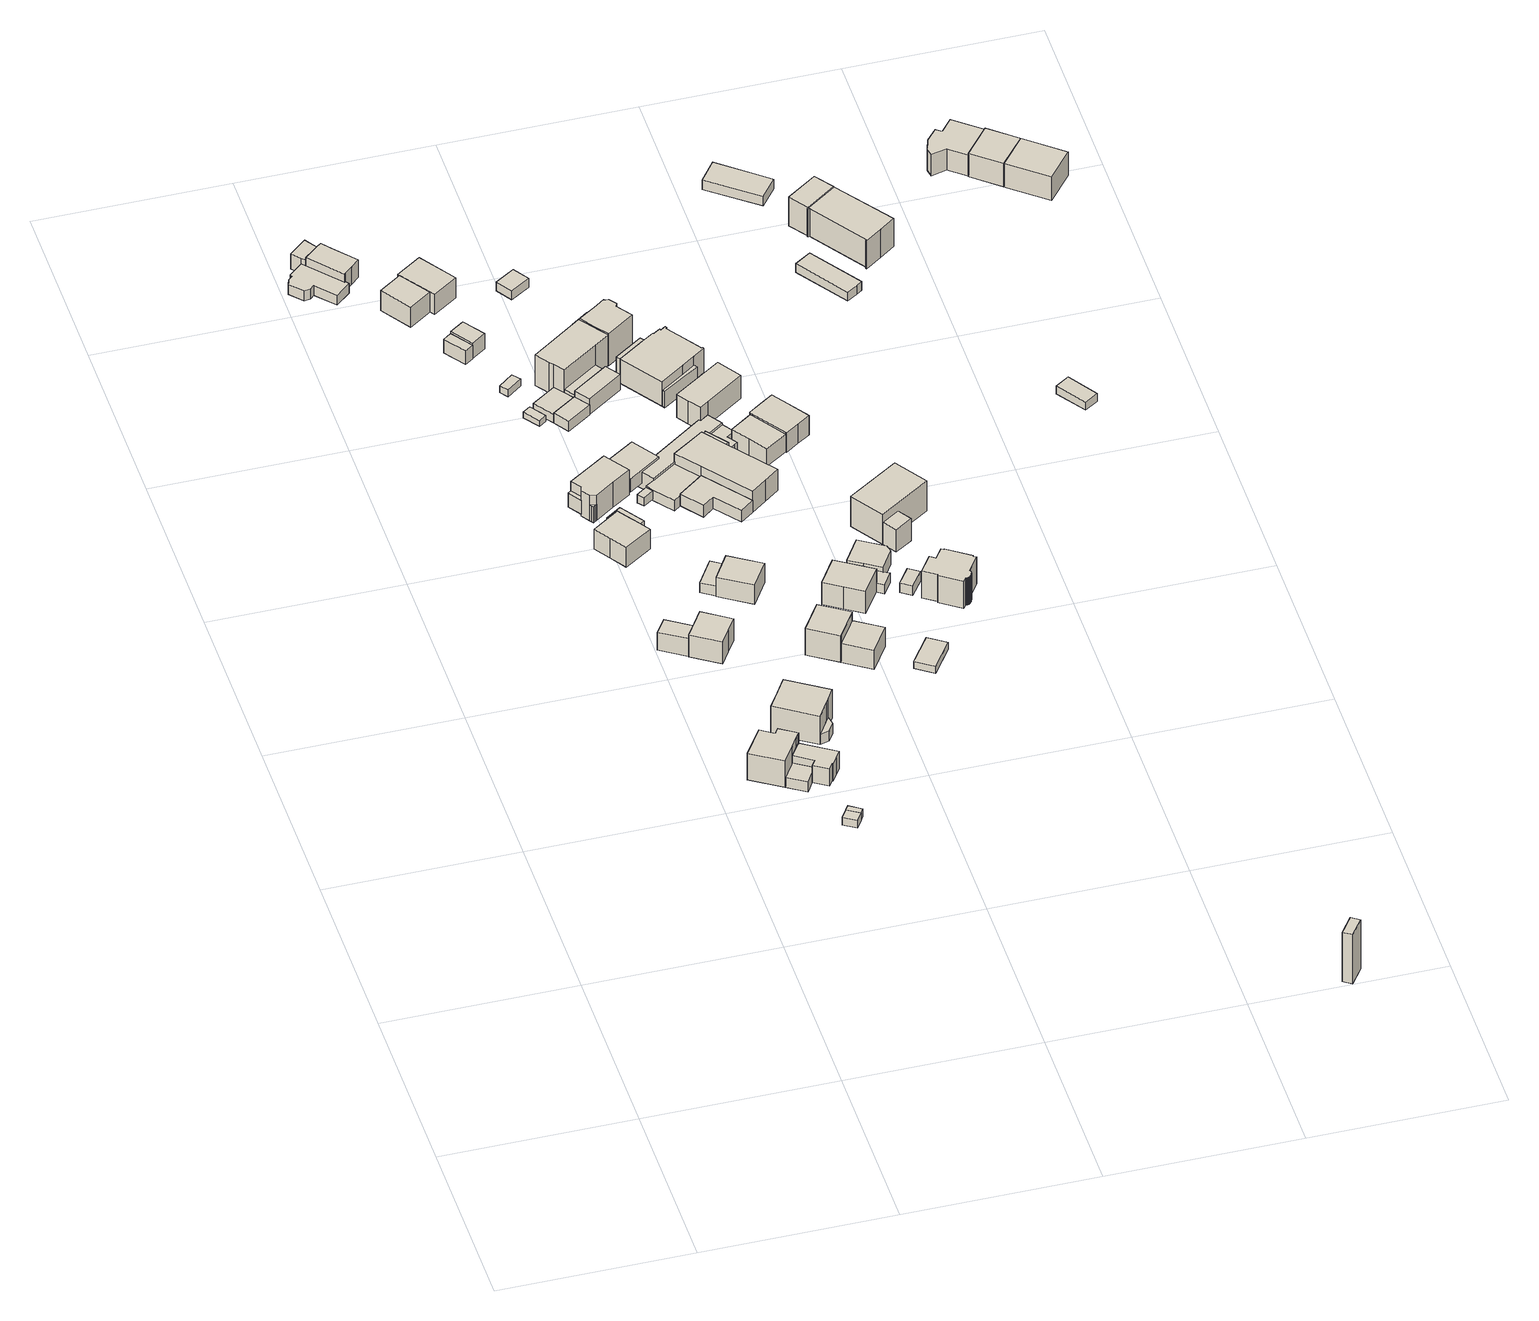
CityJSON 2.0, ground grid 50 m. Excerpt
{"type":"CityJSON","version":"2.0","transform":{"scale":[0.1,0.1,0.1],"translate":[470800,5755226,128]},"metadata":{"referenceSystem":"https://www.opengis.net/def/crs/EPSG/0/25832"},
"CityObjects":{
"building1":{"type":"Building","attributes":{"Gemeindeschluessel":"05711000","BezugspunktDach":"2000","function":"31001_1010","measuredHeight":3.08},"address":[{"country":"Germany","locality":"Bielefeld","thoroughfareNumber":"138","thoroughfareName":"Paderborner Straße"}],"geometry":[{"type":"Solid","lod":"1","boundaries":[[[[0,1,2,3,4,5,6,7,8,9,10,11]],[[12,13,14,15,16,17,18,19,20,21,22,23]],[[12,23,11,10]],[[13,12,10,9]],[[14,13,9,8]],[[15,14,8,7]],[[16,15,7,6]],[[17,16,6,5]],[[18,17,5,4]],[[19,18,4,3]],[[20,19,3,2]],[[21,20,2,1]],[[22,21,1,0]],[[23,22,0,11]]]]}]},
"building2":{"type":"Building","attributes":{"Gemeindeschluessel":"05711000","function":"31001_1010"},"address":[{"country":"Germany","locality":"Bielefeld","thoroughfareNumber":"160","thoroughfareName":"Paderborner Straße"}],"children":["building2-1","building2-2","building2-3"]},
"building2-1":{"type":"BuildingPart","attributes":{"BezugspunktDach":"2000","measuredHeight":11.49},"parents":["building2"],"geometry":[{"type":"Solid","lod":"1","boundaries":[[[[24,25,26,27,28,29,30,31,32]],[[33,34,35,36,37,38,39,40,41]],[[33,41,32,31]],[[34,33,31,30]],[[35,34,30,29]],[[36,35,29,28]],[[37,36,28,27]],[[38,37,27,26]],[[39,38,26,25]],[[40,39,25,24]],[[41,40,24,32]]]]}]},
"building2-2":{"type":"BuildingPart","attributes":{"BezugspunktDach":"2000","measuredHeight":3.08},"parents":["building2"],"geometry":[{"type":"Solid","lod":"1","boundaries":[[[[42,43,44,45,46]],[[47,48,39,38,49]],[[47,49,46,45]],[[48,47,45,44]],[[39,48,44,43]],[[38,39,43,42]],[[49,38,42,46]]]]}]},
"building2-3":{"type":"BuildingPart","attributes":{"BezugspunktDach":"2000","measuredHeight":6.74},"address":[{"country":"Germany","locality":"Bielefeld","thoroughfareNumber":"160","thoroughfareName":"Paderborner Straße"}],"parents":["building2"],"geometry":[{"type":"Solid","lod":"1","boundaries":[[[[50,51,52,53,54,55,56,57,58,59]],[[60,61,62,47,49,38,63,36,64,65]],[[60,65,59,58]],[[61,60,58,57]],[[62,61,57,56]],[[47,62,56,55]],[[49,47,55,54]],[[38,49,54,53]],[[63,38,53,52]],[[36,63,52,51]],[[64,36,51,50]],[[65,64,50,59]]]]}]},
"building3":{"type":"Building","attributes":{"Gemeindeschluessel":"05711000","BezugspunktDach":"2000","function":"31001_9998","measuredHeight":7.18},"address":[{"country":"Germany","locality":"Bielefeld","thoroughfareNumber":"156","thoroughfareName":"Paderborner Straße"}],"geometry":[{"type":"Solid","lod":"1","boundaries":[[[[66,67,68,69]],[[70,71,72,73]],[[70,73,69,68]],[[71,70,68,67]],[[72,71,67,66]],[[73,72,66,69]]]]}]},
"building4":{"type":"Building","attributes":{"Gemeindeschluessel":"05711000","function":"31001_1010"},"address":[{"country":"Germany","locality":"Bielefeld","thoroughfareNumber":"138","thoroughfareName":"Paderborner Straße"}],"children":["building4-1","building4-2"]},
"building4-1":{"type":"BuildingPart","attributes":{"BezugspunktDach":"2000","measuredHeight":6.59},"parents":["building4"],"geometry":[{"type":"Solid","lod":"1","boundaries":[[[[74,75,76,77,78,79,80,81,82]],[[83,84,85,86,87,88,89,90,91]],[[83,91,82,81]],[[84,83,81,80]],[[85,84,80,79]],[[86,85,79,78]],[[87,86,78,77]],[[88,87,77,76]],[[89,88,76,75]],[[90,89,75,74]],[[91,90,74,82]]]]}]},
"building4-2":{"type":"BuildingPart","attributes":{"BezugspunktDach":"2000","measuredHeight":4.66},"parents":["building4"],"geometry":[{"type":"Solid","lod":"1","boundaries":[[[[92,93,94,95,96]],[[84,97,98,99,86]],[[84,86,96,95]],[[97,84,95,94]],[[98,97,94,93]],[[99,98,93,92]],[[86,99,92,96]]]]}]},
"building5":{"type":"Building","attributes":{"Gemeindeschluessel":"05711000","BezugspunktDach":"2000","function":"31001_9998","measuredHeight":2.67},"address":[{"country":"Germany","locality":"Bielefeld","thoroughfareNumber":"160","thoroughfareName":"Paderborner Straße"}],"geometry":[{"type":"Solid","lod":"1","boundaries":[[[[100,101,102,103]],[[104,105,106,107]],[[104,107,103,102]],[[105,104,102,101]],[[106,105,101,100]],[[107,106,100,103]]]]}]},
"building6":{"type":"Building","attributes":{"Gemeindeschluessel":"05711000","BezugspunktDach":"2000","function":"51009_1610","measuredHeight":2.69},"address":[{"country":"Germany"}],"geometry":[{"type":"Solid","lod":"1","boundaries":[[[[108,100,103,109]],[[107,106,110,111]],[[107,111,109,103]],[[106,107,103,100]],[[110,106,100,108]],[[111,110,108,109]]]]}]},
"building7":{"type":"Building","attributes":{"Gemeindeschluessel":"05711000","BezugspunktDach":"2000","function":"51009_1610","measuredHeight":4.42},"address":[{"country":"Germany"}],"geometry":[{"type":"Solid","lod":"1","boundaries":[[[[112,113,114,115]],[[116,117,118,119]],[[116,119,115,114]],[[117,116,114,113]],[[118,117,113,112]],[[119,118,112,115]]]]}]},
"building8":{"type":"Building","attributes":{"Gemeindeschluessel":"05711000","BezugspunktDach":"2000","function":"31001_1010","measuredHeight":9.8},"address":[{"country":"Germany","locality":"Bielefeld","thoroughfareNumber":"156","thoroughfareName":"Paderborner Straße"}],"geometry":[{"type":"Solid","lod":"1","boundaries":[[[[120,121,122,123,124,125]],[[126,127,128,129,130,131]],[[126,131,125,124]],[[127,126,124,123]],[[128,127,123,122]],[[129,128,122,121]],[[130,129,121,120]],[[131,130,120,125]]]]}]},
"building9":{"type":"Building","attributes":{"Gemeindeschluessel":"05711000","BezugspunktDach":"2000","function":"51009_1610","measuredHeight":5.04},"address":[{"country":"Germany"}],"geometry":[{"type":"Solid","lod":"1","boundaries":[[[[132,133,134,135,136]],[[137,138,139,140,141]],[[137,141,136,135]],[[138,137,135,134]],[[139,138,134,133]],[[140,139,133,132]],[[141,140,132,136]]]]}]},
"building10":{"type":"Building","attributes":{"Gemeindeschluessel":"05711000","BezugspunktDach":"2000","function":"31001_1010","measuredHeight":8.77},"address":[{"country":"Germany","locality":"Bielefeld","thoroughfareNumber":"154a","thoroughfareName":"Paderborner Straße"}],"geometry":[{"type":"Solid","lod":"1","boundaries":[[[[142,143,144,145,146,147,148]],[[149,150,151,152,153,154,155]],[[149,155,148,147]],[[150,149,147,146]],[[151,150,146,145]],[[152,151,145,144]],[[153,152,144,143]],[[154,153,143,142]],[[155,154,142,148]]]]}]},
"building11":{"type":"Building","attributes":{"Gemeindeschluessel":"05711000","function":"31001_1010"},"address":[{"country":"Germany","locality":"Bielefeld","thoroughfareNumber":"160a","thoroughfareName":"Paderborner Straße"}],"children":["building11-1","building11-2"]},
"building11-1":{"type":"BuildingPart","attributes":{"BezugspunktDach":"2000","measuredHeight":11.46},"parents":["building11"],"geometry":[{"type":"Solid","lod":"1","boundaries":[[[[156,157,158,159,160,161,162]],[[163,164,165,166,167,168,169]],[[163,169,162,161]],[[164,163,161,160]],[[165,164,160,159]],[[166,165,159,158]],[[167,166,158,157]],[[168,167,157,156]],[[169,168,156,162]]]]}]},
"building11-2":{"type":"BuildingPart","attributes":{"BezugspunktDach":"2000","measuredHeight":3.22},"address":[{"country":"Germany","locality":"Bielefeld","thoroughfareNumber":"160a","thoroughfareName":"Paderborner Straße"}],"parents":["building11"],"geometry":[{"type":"Solid","lod":"1","boundaries":[[[[170,171,172,173]],[[163,168,174,175]],[[163,175,173,172]],[[168,163,172,171]],[[174,168,171,170]],[[175,174,170,173]]]]}]},
"building12":{"type":"Building","attributes":{"Gemeindeschluessel":"05711000","BezugspunktDach":"2000","function":"51009_1610","measuredHeight":5.43},"address":[{"country":"Germany"}],"geometry":[{"type":"Solid","lod":"1","boundaries":[[[[176,177,178,179]],[[180,181,182,183]],[[180,183,179,178]],[[181,180,178,177]],[[182,181,177,176]],[[183,182,176,179]]]]}]},
"building13":{"type":"Building","attributes":{"Gemeindeschluessel":"05711000","BezugspunktDach":"2000","function":"51009_1611","measuredHeight":2.67},"address":[{"country":"Germany"}],"geometry":[{"type":"Solid","lod":"1","boundaries":[[[[184,185,186,187,188,189]],[[190,153,152,191,192,193]],[[190,193,189,188]],[[153,190,188,187]],[[152,153,187,186]],[[191,152,186,185]],[[192,191,185,184]],[[193,192,184,189]]]]}]},
"building14":{"type":"Building","attributes":{"Gemeindeschluessel":"05711000","BezugspunktDach":"2000","function":"31001_1010","measuredHeight":11.47},"address":[{"country":"Germany","locality":"Bielefeld","thoroughfareNumber":"148a","thoroughfareName":"Paderborner Straße"}],"geometry":[{"type":"Solid","lod":"1","boundaries":[[[[194,195,196,197,198,199,200,201,202]],[[140,139,203,204,205,206,207,208,209]],[[140,209,202,201]],[[139,140,201,200]],[[203,139,200,199]],[[204,203,199,198]],[[205,204,198,197]],[[206,205,197,196]],[[207,206,196,195]],[[208,207,195,194]],[[209,208,194,202]]]]}]},
"building15":{"type":"Building","attributes":{"Gemeindeschluessel":"05711000","function":"31001_1010"},"address":[{"country":"Germany","locality":"Bielefeld","thoroughfareNumber":"140","thoroughfareName":"Paderborner Straße"}],"children":["building15-1","building15-2"]},
"building15-1":{"type":"BuildingPart","attributes":{"BezugspunktDach":"2000","measuredHeight":7.21},"parents":["building15"],"geometry":[{"type":"Solid","lod":"1","boundaries":[[[[210,211,212,213]],[[214,215,216,217]],[[214,217,213,212]],[[215,214,212,211]],[[216,215,211,210]],[[217,216,210,213]]]]}]},
"building15-2":{"type":"BuildingPart","attributes":{"BezugspunktDach":"2000","measuredHeight":7.21},"parents":["building15"],"geometry":[{"type":"Solid","lod":"1","boundaries":[[[[218,219,220,221]],[[222,223,224,225]],[[222,225,221,220]],[[223,222,220,219]],[[224,223,219,218]],[[225,224,218,221]]]]}]},
"building16":{"type":"Building","attributes":{"Gemeindeschluessel":"05711000","BezugspunktDach":"2000","function":"31001_2460","measuredHeight":1.76},"address":[{"country":"Germany"}],"geometry":[{"type":"Solid","lod":"1","boundaries":[[[[226,227,228,229]],[[230,231,232,233]],[[230,233,229,228]],[[231,230,228,227]],[[232,231,227,226]],[[233,232,226,229]]]]}]},
"building17":{"type":"Building","attributes":{"Gemeindeschluessel":"05711000","BezugspunktDach":"2000","function":"31001_9998","measuredHeight":5.78},"address":[{"country":"Germany","locality":"Bielefeld","thoroughfareNumber":"140","thoroughfareName":"Paderborner Straße"}],"geometry":[{"type":"Solid","lod":"1","boundaries":[[[[234,235,236,237]],[[238,239,240,241]],[[238,241,237,236]],[[239,238,236,235]],[[240,239,235,234]],[[241,240,234,237]]]]}]},
"building18":{"type":"Building","attributes":{"Gemeindeschluessel":"05711000","BezugspunktDach":"2000","function":"31001_2460","measuredHeight":2.1},"address":[{"country":"Germany","locality":"Bielefeld","thoroughfareNumber":"144","thoroughfareName":"Paderborner Straße"}],"geometry":[{"type":"Solid","lod":"1","boundaries":[[[[242,243,244,245]],[[246,247,248,249]],[[246,249,245,244]],[[247,246,244,243]],[[248,247,243,242]],[[249,248,242,245]]]]}]},
"building19":{"type":"Building","attributes":{"Gemeindeschluessel":"05711000","BezugspunktDach":"2000","function":"31001_2460","measuredHeight":2.68},"address":[{"country":"Germany","locality":"Bielefeld","thoroughfareNumber":"144","thoroughfareName":"Paderborner Straße"}],"geometry":[{"type":"Solid","lod":"1","boundaries":[[[[250,251,252,253]],[[254,255,256,257]],[[254,257,253,252]],[[255,254,252,251]],[[256,255,251,250]],[[257,256,250,253]]]]}]},
"building20":{"type":"Building","attributes":{"Gemeindeschluessel":"05711000","BezugspunktDach":"2000","function":"31001_2100","measuredHeight":2.59},"address":[{"country":"Germany","locality":"Bielefeld","thoroughfareNumber":"150","thoroughfareName":"Paderborner Straße"}],"geometry":[{"type":"Solid","lod":"1","boundaries":[[[[258,259,260,261]],[[262,263,264,265]],[[262,265,261,260]],[[263,262,260,259]],[[264,263,259,258]],[[265,264,258,261]]]]}]},
"building21":{"type":"Building","attributes":{"Gemeindeschluessel":"05711000","function":"31001_1010"},"address":[{"country":"Germany","locality":"Bielefeld","thoroughfareNumber":"154","thoroughfareName":"Paderborner Straße"}],"children":["building21-1","building21-2"]},
"building21-1":{"type":"BuildingPart","attributes":{"BezugspunktDach":"2000","measuredHeight":7.94},"parents":["building21"],"geometry":[{"type":"Solid","lod":"1","boundaries":[[[[266,267,268,269]],[[270,271,272,273]],[[270,273,269,268]],[[271,270,268,267]],[[272,271,267,266]],[[273,272,266,269]]]]}]},
"building21-2":{"type":"BuildingPart","attributes":{"BezugspunktDach":"2000","measuredHeight":3.08},"address":[{"country":"Germany","locality":"Bielefeld","thoroughfareNumber":"154","thoroughfareName":"Paderborner Straße"}],"parents":["building21"],"geometry":[{"type":"Solid","lod":"1","boundaries":[[[[274,275,276,277]],[[278,279,280,281]],[[278,281,277,276]],[[279,278,276,275]],[[280,279,275,274]],[[281,280,274,277]]]]}]},
"building22":{"type":"Building","attributes":{"Gemeindeschluessel":"05711000","BezugspunktDach":"2000","function":"51009_1610","measuredHeight":3.04},"address":[{"country":"Germany"}],"geometry":[{"type":"Solid","lod":"1","boundaries":[[[[282,283,284,285]],[[286,254,287,288]],[[286,288,285,284]],[[254,286,284,283]],[[287,254,283,282]],[[288,287,282,285]]]]}]},
"building23":{"type":"Building","attributes":{"Gemeindeschluessel":"05711000","BezugspunktDach":"2000","function":"31001_2100","measuredHeight":4.01},"address":[{"country":"Germany","locality":"Bielefeld","thoroughfareNumber":"148","thoroughfareName":"Paderborner Straße"}],"geometry":[{"type":"Solid","lod":"1","boundaries":[[[[289,290,291,292]],[[293,294,295,296]],[[293,296,292,291]],[[294,293,291,290]],[[295,294,290,289]],[[296,295,289,292]]]]}]},
"building24":{"type":"Building","attributes":{"Gemeindeschluessel":"05711000","BezugspunktDach":"2000","function":"31001_9998","measuredHeight":5.93},"address":[{"country":"Germany","locality":"Bielefeld","thoroughfareNumber":"146","thoroughfareName":"Paderborner Straße"}],"geometry":[{"type":"Solid","lod":"1","boundaries":[[[[297,298,299,300]],[[301,302,303,304]],[[301,304,300,299]],[[302,301,299,298]],[[303,302,298,297]],[[304,303,297,300]]]]}]},
"building25":{"type":"Building","attributes":{"Gemeindeschluessel":"05711000","function":"31001_1010"},"address":[{"country":"Germany","locality":"Bielefeld","thoroughfareNumber":"162","thoroughfareName":"Paderborner Straße"}],"children":["building25-1","building25-2"]},
"building25-1":{"type":"BuildingPart","attributes":{"BezugspunktDach":"2000","measuredHeight":10.03},"parents":["building25"],"geometry":[{"type":"Solid","lod":"1","boundaries":[[[[305,306,307,308,309,310]],[[311,312,313,314,315,316]],[[311,316,310,309]],[[312,311,309,308]],[[313,312,308,307]],[[314,313,307,306]],[[315,314,306,305]],[[316,315,305,310]]]]}]},
"building25-2":{"type":"BuildingPart","attributes":{"BezugspunktDach":"2000","measuredHeight":8.16},"address":[{"country":"Germany","locality":"Bielefeld","thoroughfareNumber":"162","thoroughfareName":"Paderborner Straße"}],"parents":["building25"],"geometry":[{"type":"Solid","lod":"1","boundaries":[[[[317,318,319,320]],[[321,322,323,324]],[[321,324,320,319]],[[322,321,319,318]],[[323,322,318,317]],[[324,323,317,320]]]]}]},
"building26":{"type":"Building","attributes":{"Gemeindeschluessel":"05711000","BezugspunktDach":"2000","function":"31001_2100","measuredHeight":3.67},"address":[{"country":"Germany","locality":"Bielefeld","thoroughfareNumber":"150","thoroughfareName":"Paderborner Straße"}],"geometry":[{"type":"Solid","lod":"1","boundaries":[[[[325,326,327,328,329,330]],[[331,332,333,334,335,336]],[[331,336,330,329]],[[332,331,329,328]],[[333,332,328,327]],[[334,333,327,326]],[[335,334,326,325]],[[336,335,325,330]]]]}]},
"building27":{"type":"Building","attributes":{"Gemeindeschluessel":"05711000","function":"31001_1010"},"address":[{"country":"Germany","locality":"Bielefeld","thoroughfareNumber":"144","thoroughfareName":"Paderborner Straße"}],"children":["building27-1","building27-2","building27-3","building27-4"]},
"building27-1":{"type":"BuildingPart","attributes":{"BezugspunktDach":"2000","measuredHeight":12.03},"parents":["building27"],"geometry":[{"type":"Solid","lod":"1","boundaries":[[[[337,338,339,340,341,342,343,344,345]],[[346,347,348,349,350,351,352,353,354]],[[346,354,345,344]],[[347,346,344,343]],[[348,347,343,342]],[[349,348,342,341]],[[350,349,341,340]],[[351,350,340,339]],[[352,351,339,338]],[[353,352,338,337]],[[354,353,337,345]]]]}]},
"building27-2":{"type":"BuildingPart","attributes":{"BezugspunktDach":"2000","measuredHeight":3.49},"parents":["building27"],"geometry":[{"type":"Solid","lod":"1","boundaries":[[[[355,356,357,358]],[[359,346,354,360]],[[359,360,358,357]],[[346,359,357,356]],[[354,346,356,355]],[[360,354,355,358]]]]}]},
"building27-3":{"type":"BuildingPart","attributes":{"BezugspunktDach":"2000","measuredHeight":7.5},"parents":["building27"],"geometry":[{"type":"Solid","lod":"1","boundaries":[[[[361,362,363,364,365,366]],[[367,351,350,368,369,370]],[[367,370,366,365]],[[351,367,365,364]],[[350,351,364,363]],[[368,350,363,362]],[[369,368,362,361]],[[370,369,361,366]]]]}]},
"building27-4":{"type":"BuildingPart","attributes":{"BezugspunktDach":"2000","measuredHeight":13.47},"parents":["building27"],"geometry":[{"type":"Solid","lod":"1","boundaries":[[[[371,372,373,374,375,376,377,378,379,380,381]],[[382,353,383,367,370,384,385,386,387,388,389]],[[382,389,381,380]],[[353,382,380,379]],[[383,353,379,378]],[[367,383,378,377]],[[370,367,377,376]],[[384,370,376,375]],[[385,384,375,374]],[[386,385,374,373]],[[387,386,373,372]],[[388,387,372,371]],[[389,388,371,381]]]]}]},
"building28":{"type":"Building","attributes":{"Gemeindeschluessel":"05711000","BezugspunktDach":"2000","function":"51009_1611","measuredHeight":2.77},"address":[{"country":"Germany"}],"geometry":[{"type":"Solid","lod":"1","boundaries":[[[[390,391,392,393]],[[394,395,396,397]],[[394,397,393,392]],[[395,394,392,391]],[[396,395,391,390]],[[397,396,390,393]]]]}]},
"building29":{"type":"Building","attributes":{"Gemeindeschluessel":"05711000","BezugspunktDach":"2000","function":"31001_2100","measuredHeight":5.07},"address":[{"country":"Germany","locality":"Bielefeld","thoroughfareNumber":"148","thoroughfareName":"Paderborner Straße"}],"geometry":[{"type":"Solid","lod":"1","boundaries":[[[[398,399,400,401,402,403,404,405,406]],[[407,408,409,410,411,412,413,414,415]],[[407,415,406,405]],[[408,407,405,404]],[[409,408,404,403]],[[410,409,403,402]],[[411,410,402,401]],[[412,411,401,400]],[[413,412,400,399]],[[414,413,399,398]],[[415,414,398,406]]]]}]},
"building30":{"type":"Building","attributes":{"Gemeindeschluessel":"05711000","function":"31001_2100"},"address":[{"country":"Germany","locality":"Bielefeld","thoroughfareNumber":"150","thoroughfareName":"Paderborner Straße"}],"children":["building30-1","building30-2","building30-3"]},
"building30-1":{"type":"BuildingPart","attributes":{"BezugspunktDach":"2000","measuredHeight":7.43},"parents":["building30"],"geometry":[{"type":"Solid","lod":"1","boundaries":[[[[416,417,418,419,420,421,422,423]],[[424,425,426,427,428,429,430,431]],[[424,431,423,422]],[[425,424,422,421]],[[426,425,421,420]],[[427,426,420,419]],[[428,427,419,418]],[[429,428,418,417]],[[430,429,417,416]],[[431,430,416,423]]]]}]},
"building30-2":{"type":"BuildingPart","attributes":{"BezugspunktDach":"2000","measuredHeight":5.72},"parents":["building30"],"geometry":[{"type":"Solid","lod":"1","boundaries":[[[[432,433,434,435,436,437]],[[429,428,438,439,440,441]],[[429,441,437,436]],[[428,429,436,435]],[[438,428,435,434]],[[439,438,434,433]],[[440,439,433,432]],[[441,440,432,437]]]]}]},
"building30-3":{"type":"BuildingPart","attributes":{"BezugspunktDach":"2000","measuredHeight":3.44},"parents":["building30"],"geometry":[{"type":"Solid","lod":"1","boundaries":[[[[442,443,444,445,446,447,448]],[[449,450,451,452,426,425,453]],[[449,453,448,447]],[[450,449,447,446]],[[451,450,446,445]],[[452,451,445,444]],[[426,452,444,443]],[[425,426,443,442]],[[453,425,442,448]]]]}]},
"building31":{"type":"Building","attributes":{"Gemeindeschluessel":"05711000","BezugspunktDach":"2000","function":"31001_1010","measuredHeight":9.74},"address":[{"country":"Germany","locality":"Bielefeld","thoroughfareNumber":"162a","thoroughfareName":"Paderborner Straße"}],"geometry":[{"type":"Solid","lod":"1","boundaries":[[[[454,455,456,457,458,459,460]],[[461,462,463,464,465,466,467]],[[461,467,460,459]],[[462,461,459,458]],[[463,462,458,457]],[[464,463,457,456]],[[465,464,456,455]],[[466,465,455,454]],[[467,466,454,460]]]]}]},
"building32":{"type":"Building","attributes":{"Gemeindeschluessel":"05711000","BezugspunktDach":"2000","function":"31001_2100","measuredHeight":3.4},"address":[{"country":"Germany","locality":"Bielefeld","thoroughfareNumber":"150","thoroughfareName":"Paderborner Straße"}],"geometry":[{"type":"Solid","lod":"1","boundaries":[[[[468,469,470,471,472,473,474]],[[475,476,477,478,479,480,481]],[[475,481,474,473]],[[476,475,473,472]],[[477,476,472,471]],[[478,477,471,470]],[[479,478,470,469]],[[480,479,469,468]],[[481,480,468,474]]]]}]},
"building33":{"type":"Building","attributes":{"Gemeindeschluessel":"05711000","function":"31001_2100"},"address":[{"country":"Germany","locality":"Bielefeld","thoroughfareNumber":"146","thoroughfareName":"Paderborner Straße"}],"children":["building33-1","building33-2","building33-3","building33-4"]},
"building33-1":{"type":"BuildingPart","attributes":{"BezugspunktDach":"2000","measuredHeight":10.52},"parents":["building33"],"geometry":[{"type":"Solid","lod":"1","boundaries":[[[[482,483,484,485,486,487,488,489,490,491,492,493,494,495,496,497]],[[498,499,500,501,502,503,504,505,506,507,508,509,510,511,512,513]],[[498,513,497,496]],[[499,498,496,495]],[[500,499,495,494]],[[501,500,494,493]],[[502,501,493,492]],[[503,502,492,491]],[[504,503,491,490]],[[505,504,490,489]],[[506,505,489,488]],[[507,506,488,487]],[[508,507,487,486]],[[509,508,486,485]],[[510,509,485,484]],[[511,510,484,483]],[[512,511,483,482]],[[513,512,482,497]]]]}]},
"building33-2":{"type":"BuildingPart","attributes":{"BezugspunktDach":"2000","measuredHeight":7.84},"parents":["building33"],"geometry":[{"type":"Solid","lod":"1","boundaries":[[[[514,515,516,517]],[[504,518,519,506]],[[504,506,517,516]],[[518,504,516,515]],[[519,518,515,514]],[[506,519,514,517]]]]}]},
"building33-3":{"type":"BuildingPart","attributes":{"BezugspunktDach":"2000","measuredHeight":5.05},"parents":["building33"],"geometry":[{"type":"Solid","lod":"1","boundaries":[[[[520,521,522,523]],[[524,503,501,525]],[[524,525,523,522]],[[503,524,522,521]],[[501,503,521,520]],[[525,501,520,523]]]]}]},
"building33-4":{"type":"BuildingPart","attributes":{"BezugspunktDach":"2000","measuredHeight":3.67},"address":[{"country":"Germany","locality":"Bielefeld","thoroughfareNumber":"146","thoroughfareName":"Paderborner Straße"}],"parents":["building33"],"geometry":[{"type":"Solid","lod":"1","boundaries":[[[[526,527,528,529]],[[530,531,532,533]],[[530,533,529,528]],[[531,530,528,527]],[[532,531,527,526]],[[533,532,526,529]]]]}]},
"building34":{"type":"Building","attributes":{"Gemeindeschluessel":"05711000","BezugspunktDach":"2000","function":"31001_2460","measuredHeight":2.21},"address":[{"country":"Germany","locality":"Bielefeld","thoroughfareNumber":"162","thoroughfareName":"Paderborner Straße"}],"geometry":[{"type":"Solid","lod":"1","boundaries":[[[[534,535,536,537]],[[538,539,540,541]],[[538,541,537,536]],[[539,538,536,535]],[[540,539,535,534]],[[541,540,534,537]]]]}]},
"building35":{"type":"Building","attributes":{"Gemeindeschluessel":"05711000","BezugspunktDach":"2000","function":"31001_2460","measuredHeight":2.9},"address":[{"country":"Germany","locality":"Bielefeld","thoroughfareNumber":"162a","thoroughfareName":"Paderborner Straße"}],"geometry":[{"type":"Solid","lod":"1","boundaries":[[[[542,543,544,545,546,547,548]],[[549,550,551,552,553,554,555]],[[549,555,548,547]],[[550,549,547,546]],[[551,550,546,545]],[[552,551,545,544]],[[553,552,544,543]],[[554,553,543,542]],[[555,554,542,548]]]]}]},
"building36":{"type":"Building","attributes":{"Gemeindeschluessel":"05711000","BezugspunktDach":"2000","function":"31001_1100","measuredHeight":9.62},"address":[{"country":"Germany","locality":"Bielefeld","thoroughfareNumber":"148","thoroughfareName":"Paderborner Straße"}],"geometry":[{"type":"Solid","lod":"1","boundaries":[[[[556,557,558,559,560,561,562]],[[563,564,565,566,567,568,569]],[[563,569,562,561]],[[564,563,561,560]],[[565,564,560,559]],[[566,565,559,558]],[[567,566,558,557]],[[568,567,557,556]],[[569,568,556,562]]]]}]},
"building37":{"type":"Building","attributes":{"Gemeindeschluessel":"05711000","BezugspunktDach":"2000","function":"31001_2460","measuredHeight":4.18},"address":[{"country":"Germany","locality":"Bielefeld","thoroughfareNumber":"164","thoroughfareName":"Paderborner Straße"}],"geometry":[{"type":"Solid","lod":"1","boundaries":[[[[570,571,572,573,574,575]],[[554,553,576,577,578,579]],[[554,579,575,574]],[[553,554,574,573]],[[576,553,573,572]],[[577,576,572,571]],[[578,577,571,570]],[[579,578,570,575]]]]}]},
"building38":{"type":"Building","attributes":{"Gemeindeschluessel":"05711000","BezugspunktDach":"2000","function":"31001_1010","measuredHeight":7.59},"address":[{"country":"Germany","locality":"Bielefeld","thoroughfareNumber":"150","thoroughfareName":"Paderborner Straße"}],"geometry":[{"type":"Solid","lod":"1","boundaries":[[[[580,581,582,583,584,585]],[[586,587,588,589,590,591]],[[586,591,585,584]],[[587,586,584,583]],[[588,587,583,582]],[[589,588,582,581]],[[590,589,581,580]],[[591,590,580,585]]]]}]},
"building39":{"type":"Building","attributes":{"Gemeindeschluessel":"05711000","BezugspunktDach":"2000","function":"31001_2460","measuredHeight":3.53},"address":[{"country":"Germany","locality":"Bielefeld","thoroughfareNumber":"166","thoroughfareName":"Paderborner Straße"}],"geometry":[{"type":"Solid","lod":"1","boundaries":[[[[592,593,594,595]],[[596,597,598,599]],[[596,599,595,594]],[[597,596,594,593]],[[598,597,593,592]],[[599,598,592,595]]]]}]},
"building40":{"type":"Building","attributes":{"Gemeindeschluessel":"05711000","BezugspunktDach":"2000","function":"31001_1010","measuredHeight":7.64},"address":[{"country":"Germany","locality":"Bielefeld","thoroughfareNumber":"150","thoroughfareName":"Paderborner Straße"}],"geometry":[{"type":"Solid","lod":"1","boundaries":[[[[600,601,602,603,604,605,606,607]],[[608,591,589,609,610,611,612,613]],[[608,613,607,606]],[[591,608,606,605]],[[589,591,605,604]],[[609,589,604,603]],[[610,609,603,602]],[[611,610,602,601]],[[612,611,601,600]],[[613,612,600,607]]]]}]},
"building41":{"type":"Building","attributes":{"Gemeindeschluessel":"05711000","BezugspunktDach":"2100","function":"31001_1010","measuredHeight":8.49},"address":[{"country":"Germany","locality":"Bielefeld","thoroughfareNumber":"166","thoroughfareName":"Paderborner Straße"}],"geometry":[{"type":"Solid","lod":"1","boundaries":[[[[614,615,616,617,618,619,620,621,622,623,624,625,626,627,628,629,630,631,632,633,634,635,636,637,638,639,640,641,642,643,644,645,646]],[[647,648,649,650,651,652,653,654,655,656,657,658,659,660,661,662,663,664,665,666,667,668,669,670,671,672,673,674,675,676,677,678,679]],[[647,679,646,645]],[[648,647,645,644]],[[649,648,644,643]],[[650,649,643,642]],[[651,650,642,641]],[[652,651,641,640]],[[653,652,640,639]],[[654,653,639,638]],[[655,654,638,637]],[[656,655,637,636]],[[657,656,636,635]],[[658,657,635,634]],[[659,658,634,633]],[[660,659,633,632]],[[661,660,632,631]],[[662,661,631,630]],[[663,662,630,629]],[[664,663,629,628]],[[665,664,628,627]],[[666,665,627,626]],[[667,666,626,625]],[[668,667,625,624]],[[669,668,624,623]],[[670,669,623,622]],[[671,670,622,621]],[[672,671,621,620]],[[673,672,620,619]],[[674,673,619,618]],[[675,674,618,617]],[[676,675,617,616]],[[677,676,616,615]],[[678,677,615,614]],[[679,678,614,646]]]]}]},
"building42":{"type":"Building","attributes":{"Gemeindeschluessel":"05711000","function":"31001_1010"},"address":[{"country":"Germany","locality":"Bielefeld","thoroughfareNumber":"164","thoroughfareName":"Paderborner Straße"}],"children":["building42-1","building42-2"]},
"building42-1":{"type":"BuildingPart","attributes":{"BezugspunktDach":"2000","measuredHeight":11.89},"parents":["building42"],"geometry":[{"type":"Solid","lod":"1","boundaries":[[[[680,681,682,683]],[[684,685,686,687]],[[684,687,683,682]],[[685,684,682,681]],[[686,685,681,680]],[[687,686,680,683]]]]}]},
"building42-2":{"type":"BuildingPart","attributes":{"BezugspunktDach":"2000","measuredHeight":6.99},"parents":["building42"],"geometry":[{"type":"Solid","lod":"1","boundaries":[[[[688,689,690,691]],[[692,684,693,694]],[[692,694,691,690]],[[684,692,690,689]],[[693,684,689,688]],[[694,693,688,691]]]]}]},
"building43":{"type":"Building","attributes":{"Gemeindeschluessel":"05711000","BezugspunktDach":"2000","function":"31001_9998","measuredHeight":16.07},"address":[{"country":"Germany","locality":"Bielefeld","thoroughfareNumber":"180","thoroughfareName":"Paderborner Straße"}],"geometry":[{"type":"Solid","lod":"1","boundaries":[[[[695,696,697,698]],[[699,700,701,702]],[[699,702,698,697]],[[700,699,697,696]],[[701,700,696,695]],[[702,701,695,698]]]]}]},
"building44":{"type":"Building","attributes":{"Gemeindeschluessel":"05711000","BezugspunktDach":"2000","function":"31001_2460","measuredHeight":3.03},"address":[{"country":"Germany","locality":"Bielefeld","thoroughfareNumber":"95","thoroughfareName":"Vennhofallee"}],"geometry":[{"type":"Solid","lod":"1","boundaries":[[[[703,704,705,706]],[[707,708,709,710]],[[707,710,706,705]],[[708,707,705,704]],[[709,708,704,703]],[[710,709,703,706]]]]}]},
"building45":{"type":"Building","attributes":{"Gemeindeschluessel":"05711000","BezugspunktDach":"2000","function":"31001_2460","measuredHeight":2.73},"address":[{"country":"Germany","locality":"Bielefeld","thoroughfareNumber":"95","thoroughfareName":"Vennhofallee"}],"geometry":[{"type":"Solid","lod":"1","boundaries":[[[[711,712,713,714,715]],[[716,717,718,719,720]],[[716,720,715,714]],[[717,716,714,713]],[[718,717,713,712]],[[719,718,712,711]],[[720,719,711,715]]]]}]},
"building46":{"type":"Building","attributes":{"Gemeindeschluessel":"05711000","BezugspunktDach":"2000","function":"31001_1010","measuredHeight":10.89},"address":[{"country":"Germany","locality":"Bielefeld","thoroughfareNumber":"95","thoroughfareName":"Vennhofallee"}],"geometry":[{"type":"Solid","lod":"1","boundaries":[[[[721,722,723,724]],[[725,726,727,728]],[[725,728,724,723]],[[726,725,723,722]],[[727,726,722,721]],[[728,727,721,724]]]]}]},
"building47":{"type":"Building","attributes":{"Gemeindeschluessel":"05711000","BezugspunktDach":"2000","function":"31001_1010","measuredHeight":10.87},"address":[{"country":"Germany","locality":"Bielefeld","thoroughfareNumber":"95","thoroughfareName":"Vennhofallee"}],"geometry":[{"type":"Solid","lod":"1","boundaries":[[[[729,730,731,732,733,734,735,736,737,738,739,740]],[[741,742,743,744,745,746,747,748,749,750,751,752]],[[741,752,740,739]],[[742,741,739,738]],[[743,742,738,737]],[[744,743,737,736]],[[745,744,736,735]],[[746,745,735,734]],[[747,746,734,733]],[[748,747,733,732]],[[749,748,732,731]],[[750,749,731,730]],[[751,750,730,729]],[[752,751,729,740]]]]}]},
"building48":{"type":"Building","attributes":{"Gemeindeschluessel":"05711000","BezugspunktDach":"2000","function":"31001_2460","measuredHeight":2.36},"address":[{"country":"Germany","locality":"Bielefeld","thoroughfareNumber":"85","thoroughfareName":"Vennhofallee"}],"geometry":[{"type":"Solid","lod":"1","boundaries":[[[[753,754,755,756]],[[757,758,759,760]],[[757,760,756,755]],[[758,757,755,754]],[[759,758,754,753]],[[760,759,753,756]]]]}]},
"building49":{"type":"Building","attributes":{"Gemeindeschluessel":"05711000","BezugspunktDach":"2000","function":"31001_1100","measuredHeight":7.79},"address":[{"country":"Germany","locality":"Bielefeld","thoroughfareNumber":"93","thoroughfareName":"Vennhofallee"}],"geometry":[{"type":"Solid","lod":"1","boundaries":[[[[761,762,763,764,765,766,767,768,769,770]],[[771,772,773,774,775,776,777,778,779,780]],[[771,780,770,769]],[[772,771,769,768]],[[773,772,768,767]],[[774,773,767,766]],[[775,774,766,765]],[[776,775,765,764]],[[777,776,764,763]],[[778,777,763,762]],[[779,778,762,761]],[[780,779,761,770]]]]}]},
"building50":{"type":"Building","attributes":{"Gemeindeschluessel":"05711000","BezugspunktDach":"2000","function":"31001_1100","measuredHeight":8.01},"address":[{"country":"Germany","locality":"Bielefeld","thoroughfareNumber":"91","thoroughfareName":"Vennhofallee"}],"geometry":[{"type":"Solid","lod":"1","boundaries":[[[[781,782,783,784]],[[785,786,787,788]],[[785,788,784,783]],[[786,785,783,782]],[[787,786,782,781]],[[788,787,781,784]]]]}]},
"building51":{"type":"Building","attributes":{"Gemeindeschluessel":"05711000","BezugspunktDach":"2000","function":"31001_1100","measuredHeight":8.07},"address":[{"country":"Germany","locality":"Bielefeld","thoroughfareNumber":"89","thoroughfareName":"Vennhofallee"}],"geometry":[{"type":"Solid","lod":"1","boundaries":[[[[784,783,789,790]],[[791,792,793,794]],[[791,794,790,789]],[[792,791,789,783]],[[793,792,783,784]],[[794,793,784,790]]]]}]}
},
"vertices":[
[18,3072,68],[22,3067,68],[10,3057,68],[5,3041,68],[34,3008,68],[51,3011,68],[62,3021,68],[105,2972,68],[144,3005,68],[137,3014,68],[135,3012,68],[55,3104,68],[135,3012,37],[137,3014,37],[144,3005,37],[105,2972,37],[62,3021,37],[51,3011,37],[34,3008,37],[5,3041,37],[10,3057,37],[22,3067,37],[18,3072,37],[55,3104,37],
[580,1095,91],[659,1044,91],[689,1090,91],[707,1118,91],[715,1129,91],[717,1133,91],[673,1161,91],[663,1146,91],[629,1169,91],[663,1146,8],[673,1161,8],[717,1133,8],[715,1129,8],[707,1118,8],[689,1090,8],[659,1044,8],[580,1095,8],[629,1169,8],
[689,1090,39],[659,1044,39],[706,1013,39],[725,1043,39],[736,1059,39],[725,1043,8],[706,1013,8],[736,1059,8],
[800,1074,62],[715,1129,62],[702,1109,62],[689,1090,62],[736,1059,62],[725,1043,62],[761,1019,62],[772,1036,62],[774,1034,62],[787,1054,62],[774,1034,8],[772,1036,8],[761,1019,8],[702,1109,8],[800,1074,8],[787,1054,8],
[527,1632,73],[500,1592,73],[565,1550,73],[591,1590,73],[565,1550,17],[500,1592,17],[527,1632,17],[591,1590,17],
[159,3033,93],[181,3053,93],[131,3110,93],[111,3135,93],[104,3129,93],[87,3115,93],[63,3095,93],[135,3012,93],[137,3014,93],[135,3012,38],[63,3095,38],[87,3115,38],[104,3129,38],[111,3135,38],[131,3110,38],[181,3053,38],[159,3033,38],[137,3014,38],
[80,3165,85],[35,3126,85],[55,3104,85],[63,3095,85],[104,3129,85],[55,3104,38],[35,3126,38],[80,3165,38],
[768,905,28],[752,881,28],[785,861,28],[800,884,28],[785,861,4],[752,881,4],[768,905,4],[800,884,4],
[776,918,28],[808,897,28],[776,918,4],[808,897,4],
[442,2136,75],[434,2130,75],[457,2096,75],[460,2110,75],[457,2096,31],[434,2130,31],[442,2136,31],[460,2110,31],
[684,1576,85],[613,1623,85],[589,1586,85],[565,1550,85],[636,1503,85],[660,1540,85],[636,1503,16],[565,1550,16],[589,1586,16],[613,1623,16],[684,1576,16],[660,1540,16],
[487,2071,75],[471,2075,75],[475,2070,75],[478,2065,75],[482,2068,75],[478,2065,25],[475,2070,25],[471,2075,25],[487,2071,25],[482,2068,25],
[553,1980,87],[549,1985,87],[524,2022,87],[453,1974,87],[481,1932,87],[509,1890,87],[581,1938,87],[509,1890,25],[481,1932,25],[453,1974,25],[524,2022,25],[549,1985,25],[553,1980,25],[581,1938,25],
[814,1219,101],[833,1249,101],[731,1316,101],[704,1274,101],[677,1232,101],[779,1165,101],[806,1207,101],[779,1165,12],[677,1232,12],[704,1274,12],[731,1316,12],[833,1249,12],[814,1219,12],[806,1207,12],
[819,1195,44],[814,1219,44],[779,1165,44],[803,1171,44],[819,1195,12],[803,1171,12],
[324,2760,73],[303,2745,73],[341,2690,73],[363,2705,73],[341,2690,30],[303,2745,30],[324,2760,30],[363,2705,30],
[505,2045,51],[522,2021,51],[524,2022,51],[549,1985,51],[587,2010,51],[545,2072,51],[587,2010,25],[522,2021,25],[505,2045,25],[545,2072,25],
[587,2138,104],[543,2203,104],[493,2170,104],[442,2136,104],[460,2110,104],[457,2096,104],[471,2075,104],[487,2071,104],[537,2105,104],[457,2096,25],[460,2110,25],[442,2136,25],[493,2170,25],[543,2203,25],[587,2138,25],[537,2105,25],
[320,3017,97],[255,2973,97],[319,2879,97],[384,2923,97],[319,2879,34],[255,2973,34],[320,3017,34],[384,2923,34],
[258,2968,97],[200,2928,97],[252,2850,97],[311,2891,97],[252,2850,34],[200,2928,34],[258,2968,34],[311,2891,34],
[441,2486,45],[421,2472,45],[450,2431,45],[469,2445,45],[450,2431,27],[421,2472,27],[441,2486,27],[469,2445,27],
[362,2786,79],[324,2760,79],[363,2705,79],[400,2731,79],[363,2705,31],[324,2760,31],[362,2786,31],[400,2731,31],
[430,2602,51],[391,2571,51],[407,2551,51],[446,2581,51],[407,2551,30],[391,2571,30],[430,2602,30],[446,2581,30],
[512,2527,55],[449,2484,55],[485,2433,55],[549,2476,55],[485,2433,28],[449,2484,28],[512,2527,28],[549,2476,28],
[624,2124,52],[597,2105,52],[610,2089,52],[636,2107,52],[610,2089,26],[597,2105,26],[624,2124,26],[636,2107,26],
[730,1806,79],[686,1737,79],[767,1685,79],[811,1754,79],[767,1685,19],[686,1737,19],[730,1806,19],[811,1754,19],
[696,1828,52],[652,1759,52],[686,1737,52],[730,1806,52],[686,1737,21],[652,1759,21],[696,1828,21],[730,1806,21],
[548,2476,59],[485,2433,59],[511,2394,59],[575,2438,59],[511,2394,28],[548,2476,28],[575,2438,28],
[632,2274,67],[546,2217,67],[593,2147,67],[679,2205,67],[593,2147,26],[546,2217,26],[632,2274,26],[679,2205,26],
[643,2540,78],[549,2476,78],[575,2438,78],[669,2502,78],[575,2438,29],[549,2476,29],[643,2540,29],[669,2502,29],
[956,1508,97],[957,1510,97],[883,1558,97],[833,1482,97],[907,1434,97],[908,1436,97],[907,1434,14],[833,1482,14],[883,1558,14],[957,1510,14],[956,1508,14],[908,1436,14],
[956,1508,71],[908,1436,71],[977,1391,71],[1025,1463,71],[977,1391,11],[908,1436,11],[956,1508,11],[1025,1463,11],
[693,2070,60],[735,2015,60],[765,2039,60],[817,1973,60],[852,2000,60],[759,2120,60],[852,2000,23],[817,1973,23],[765,2039,23],[735,2015,23],[693,2070,23],[759,2120,23],
[665,2595,126],[639,2631,126],[614,2667,126],[613,2667,126],[479,2573,126],[504,2538,126],[512,2527,126],[530,2502,126],[625,2567,126],[530,2502,30],[512,2527,30],[504,2538,30],[479,2573,30],[613,2667,30],[614,2667,30],[639,2631,30],[665,2595,30],[625,2567,30],
[625,2567,65],[530,2502,65],[549,2476,65],[643,2540,65],[549,2476,30],[643,2540,30],
[647,2714,100],[602,2683,100],[613,2667,100],[614,2667,100],[615,2665,100],[660,2695,100],[615,2665,30],[602,2683,30],[647,2714,30],[660,2695,30],
[711,2683,130],[714,2693,130],[700,2713,130],[690,2713,130],[689,2716,130],[660,2695,130],[615,2665,130],[641,2629,130],[665,2595,130],[666,2593,130],[739,2643,130],[666,2593,30],[641,2629,30],[689,2716,30],[690,2713,30],[700,2713,30],[714,2693,30],[711,2683,30],[739,2643,30],
[533,2952,63],[483,2920,63],[509,2879,63],[560,2911,63],[509,2879,35],[483,2920,35],[533,2952,35],[560,2911,35],
[811,2308,62],[808,2312,62],[619,2178,62],[647,2139,62],[805,2248,62],[804,2248,62],[806,2250,62],[858,2286,62],[833,2323,62],[858,2286,11],[806,2250,11],[804,2248,11],[805,2248,11],[647,2139,11],[619,2178,11],[808,2312,11],[811,2308,11],[833,2323,11],
[931,2061,88],[835,2186,88],[794,2240,88],[752,2211,88],[711,2183,88],[759,2120,88],[852,2000,88],[891,2031,88],[852,2000,22],[759,2120,22],[711,2183,22],[752,2211,22],[794,2240,22],[835,2186,22],[931,2061,22],[891,2031,22],
[806,2250,79],[804,2248,79],[805,2248,79],[794,2240,79],[835,2186,79],[848,2195,79],[805,2248,22],[804,2248,22],[806,2250,22],[848,2195,22],
[759,2120,56],[711,2183,56],[647,2139,56],[624,2124,56],[636,2107,56],[675,2056,56],[693,2070,56],[675,2056,22],[636,2107,22],[624,2124,22],[647,2139,22],[693,2070,22],
[1058,1653,87],[1012,1683,87],[966,1713,87],[919,1642,87],[965,1612,87],[1011,1582,87],[1056,1650,87],[1011,1582,18],[965,1612,18],[919,1642,18],[966,1713,18],[1012,1683,18],[1058,1653,18],[1056,1650,18],
[875,2214,57],[857,2240,57],[879,2255,57],[858,2286,57],[806,2250,57],[848,2195,57],[865,2207,57],[848,2195,23],[806,2250,23],[858,2286,23],[879,2255,23],[857,2240,23],[875,2214,23],[865,2207,23],
[812,2602,108],[809,2606,108],[796,2597,108],[794,2601,108],[776,2589,108],[774,2591,108],[748,2574,108],[738,2567,108],[675,2524,108],[748,2417,108],[811,2460,108],[845,2484,108],[876,2506,108],[874,2510,108],[871,2508,108],[809,2600,108],[871,2508,31],[874,2510,31],[876,2506,31],[845,2484,31],[811,2460,31],[748,2417,31],[675,2524,31],[738,2567,31],[748,2574,31],[774,2591,31],[776,2589,31],[794,2601,31],[796,2597,31],[809,2606,31],[812,2602,31],[809,2600,31],
[741,2584,107],[668,2534,107],[675,2524,107],[748,2574,107],[668,2534,31],[741,2584,31],
[845,2484,82],[748,2417,82],[752,2410,82],[850,2475,82],[752,2410,31],[850,2475,31],
[812,2602,73],[809,2600,73],[871,2508,73],[874,2510,73],[871,2508,36],[809,2600,36],[812,2602,36],[874,2510,36],
[1120,1443,33],[1068,1369,33],[1113,1337,33],[1165,1412,33],[1113,1337,11],[1068,1369,11],[1120,1443,11],[1165,1412,11],
[1083,1684,46],[1042,1711,46],[1020,1678,46],[1058,1653,46],[1056,1650,46],[1074,1638,46],[1098,1675,46],[1074,1638,17],[1056,1650,17],[1058,1653,17],[1020,1678,17],[1042,1711,17],[1083,1684,17],[1098,1675,17],
[935,2394,103],[915,2424,103],[895,2454,103],[770,2370,103],[790,2339,103],[811,2308,103],[833,2323,103],[811,2308,30],[790,2339,30],[770,2370,30],[895,2454,30],[915,2424,30],[935,2394,30],[833,2323,30],
[1112,1757,59],[1049,1798,59],[1007,1733,59],[1042,1711,59],[1083,1684,59],[1117,1737,59],[1007,1733,17],[1049,1798,17],[1112,1757,17],[1117,1737,17],
[956,2232,80],[925,2277,80],[868,2238,80],[898,2193,80],[928,2148,80],[986,2186,80],[928,2148,24],[898,2193,24],[868,2238,24],[925,2277,24],[956,2232,24],[986,2186,24],
[1141,1679,47],[1109,1634,47],[1136,1615,47],[1168,1660,47],[1136,1615,17],[1109,1634,17],[1141,1679,17],[1168,1660,17],
[1056,2230,85],[992,2326,85],[958,2303,85],[924,2280,85],[925,2277,85],[986,2186,85],[988,2184,85],[1022,2207,85],[988,2184,24],[924,2280,24],[958,2303,24],[992,2326,24],[1056,2230,24],[1022,2207,24],
[1200,1638,100],[1186,1648,100],[1154,1603,100],[1188,1580,100],[1186,1576,100],[1240,1539,100],[1247,1549,100],[1248,1549,100],[1250,1549,100],[1252,1549,100],[1254,1550,100],[1256,1550,100],[1257,1551,100],[1259,1552,100],[1260,1553,100],[1262,1555,100],[1263,1556,100],[1263,1557,100],[1264,1559,100],[1265,1561,100],[1266,1563,100],[1266,1565,100],[1266,1566,100],[1266,1568,100],[1265,1570,100],[1265,1572,100],[1264,1573,100],[1293,1615,100],[1286,1620,100],[1287,1622,100],[1228,1664,100],[1227,1662,100],[1220,1667,100],[1227,1662,15],[1228,1664,15],[1287,1622,15],[1286,1620,15],[1293,1615,15],[1264,1573,15],[1265,1572,15],[1265,1570,15],[1266,1568,15],[1266,1566,15],[1266,1565,15],[1266,1563,15],[1265,1561,15],[1264,1559,15],[1263,1557,15],[1263,1556,15],[1262,1555,15],[1260,1553,15],[1259,1552,15],[1257,1551,15],[1256,1550,15],[1254,1550,15],[1252,1549,15],[1250,1549,15],[1248,1549,15],[1247,1549,15],[1240,1539,15],[1186,1576,15],[1188,1580,15],[1154,1603,15],[1186,1648,15],[1200,1638,15],[1220,1667,15],
[1196,1981,112],[1063,1894,112],[1118,1811,112],[1251,1898,112],[1118,1811,17],[1063,1894,17],[1196,1981,17],[1251,1898,17],
[1163,1841,87],[1118,1811,87],[1141,1776,87],[1186,1805,87],[1141,1776,17],[1163,1841,17],[1186,1805,17],
[1771,64,156],[1738,17,156],[1759,3,156],[1792,49,156],[1759,3,1],[1738,17,1],[1771,64,1],[1792,49,1],
[1092,3188,68],[1051,3133,68],[1174,3037,68],[1215,3089,68],[1174,3037,38],[1051,3133,38],[1092,3188,38],[1215,3089,38],
[1315,2683,63],[1225,2816,63],[1183,2788,63],[1273,2655,63],[1300,2672,63],[1273,2655,36],[1183,2788,36],[1225,2816,36],[1315,2683,36],[1300,2672,36],
[1291,3008,127],[1213,2953,127],[1247,2905,127],[1325,2960,127],[1247,2905,36],[1213,2953,36],[1291,3008,36],[1325,2960,36],
[1325,2960,125],[1287,2933,125],[1247,2905,125],[1244,2903,125],[1246,2900,125],[1250,2902,125],[1350,2756,125],[1346,2754,125],[1347,2752,125],[1391,2783,125],[1431,2812,125],[1326,2961,125],[1431,2812,37],[1391,2783,37],[1347,2752,37],[1346,2754,37],[1350,2756,37],[1250,2902,37],[1246,2900,37],[1244,2903,37],[1247,2905,37],[1287,2933,37],[1325,2960,37],[1326,2961,37],
[1694,2229,54],[1658,2205,54],[1709,2129,54],[1744,2152,54],[1709,2129,30],[1658,2205,30],[1694,2229,30],[1744,2152,30],
[1634,3102,107],[1619,3113,107],[1592,3081,107],[1582,3051,107],[1586,3029,107],[1627,3039,107],[1670,3004,107],[1701,3042,107],[1733,3081,107],[1663,3138,107],[1733,3081,40],[1701,3042,40],[1670,3004,40],[1627,3039,40],[1586,3029,40],[1582,3051,40],[1592,3081,40],[1619,3113,40],[1634,3102,40],[1663,3138,40],
[1733,3081,111],[1670,3004,111],[1741,2946,111],[1804,3023,111],[1741,2946,38],[1670,3004,38],[1733,3081,38],[1804,3023,38],
[1837,2868,111],[1899,2944,111],[1837,2868,37],[1741,2946,37],[1804,3023,37],[1899,2944,37]
]}
